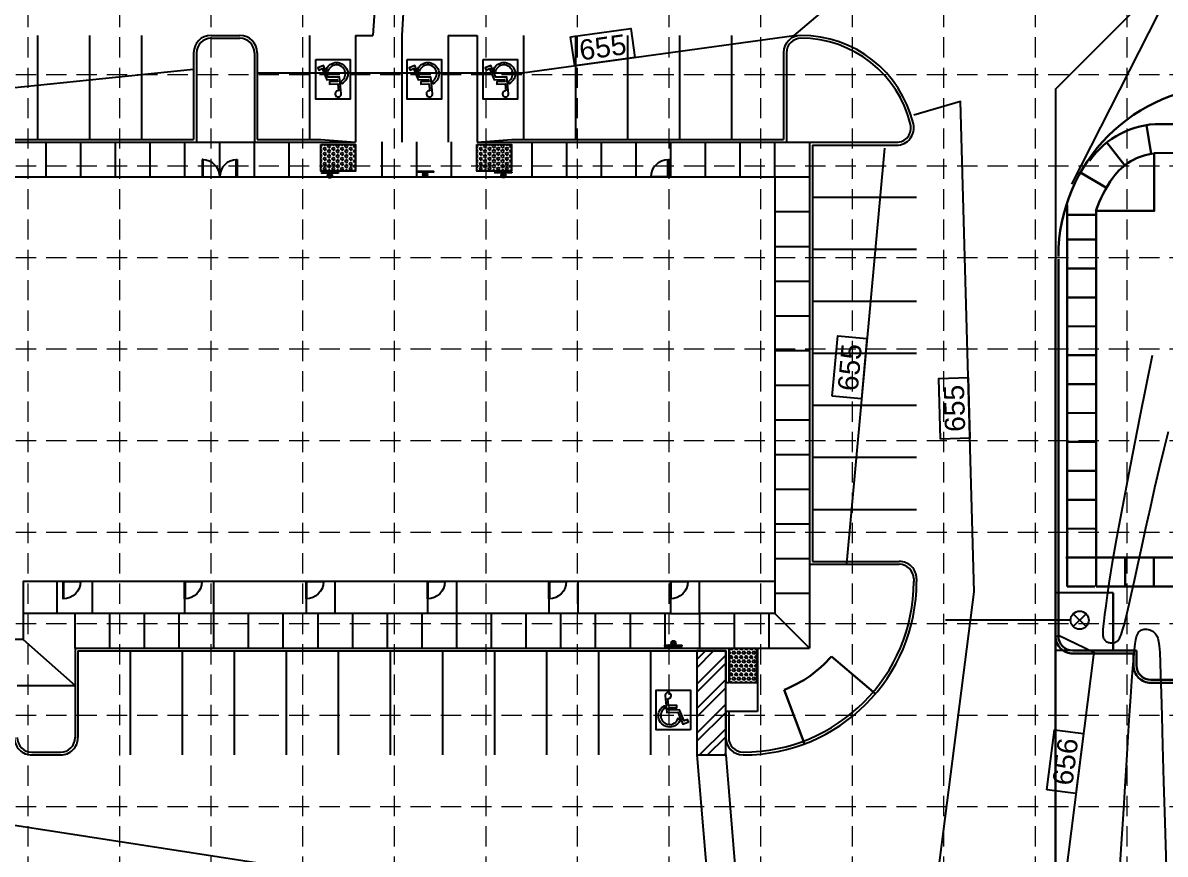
# Model space of a CAD drawing. Header units: feet. Extents: x -1048 to -33, y 2514 to 3149.
# Drawn here: x -636.3 to -438.8, y 2775.5 to 2919.4 of the extents above; entities that cross this region are included whole.
import ezdxf
from ezdxf.enums import TextEntityAlignment as Align

# ---------------------------------------------------------------- set-up
doc = ezdxf.new("R2010")
doc.units = ezdxf.units.FT
doc.header["$LTSCALE"] = 20
doc.header["$MEASUREMENT"] = 0
for name, pattern in [('HIDDEN', [0.375, 0.25, -0.125]), ('HIDDEN2', [0.1875, 0.125, -0.0625]), ('PHANTOM2', [1.25, 0.625, -0.125, 0.125, -0.125, 0.125, -0.125])]:
    doc.linetypes.add(name, pattern=pattern)
for name, color, linetype in [('1 PROPOSED CONTOURS', 36, 'Continuous'), ('EX_ESMT_WATER', 3, 'HIDDEN2'), ('FUT_BLDG', 2, 'HIDDEN2'), ('FUT_CURB', 8, 'HIDDEN'), ('FUT_WALK', 8, 'HIDDEN'), ('GRID', 254, 'HIDDEN'), ('HCSYM', 7, 'Continuous'), ('P_BLDG', 1, 'Continuous'), ('P_BLDG_DOOR', 3, 'Continuous'), ('P_CONTOUR', 1, 'Continuous'), ('P_CONTOUR_FOOT', 1, 'Continuous'), ('P_CURB', 2, 'Continuous'), ('P_ESMT_WATER', 3, 'HIDDEN2'), ('P_GUT', 7, 'Continuous'), ('P_HC_SIGN', 2, 'Continuous'), ('P_HC_SYM', 7, 'Continuous'), ('P_LOT_LINE', 5, 'PHANTOM2'), ('P_STRIPE', 7, 'HIDDEN'), ('P_WALK', 2, 'Continuous'), ('P_WALK_JNT', 7, 'Continuous'), ('P_WATER_SERVICE', 3, 'Continuous')]:
    doc.layers.add(name, color=color, linetype=linetype)
doc.styles.get("Standard").update_dxf_attribs({"font": 'ARIAL.TTF'})

# ---------------------------------------------------------------- blocks, each defined once
blk = doc.blocks.new('130')
at = {"layer": 'HCSYM', "color": 7}
blk.add_lwpolyline([(0.7535095103085041, -3.289832548471168, 2.822951937120606), (1.216750966850668, -3.769401591271162), (0.9655901566147804, -0.8960660301381722), (-0.9509907122701406, -0.8960660301381722), (-1.767229264136404, 1.158083042129874), (-2.742565988563001, 0.7705223502125591), (-2.587470303289592, 0.380207953392528), (-2.002447975799441, 0.6126729599200189), (-1.236042488832027, -1.316066030063666), (0.5807461361400783, -1.316066030063666), (0.6120298849418759, -1.67348030465655), (-0.7644824986346066, -1.67348030465655), (-0.7644824986346066, -2.09348030469846), (0.6487916358746588, -2.09348030469846), (0.7535058278590441, -3.28983139549382)], format="xyb", dxfattribs=at)
blk.add_lwpolyline([(-1.009152384009212, 0.01038735453039408), (-1.239350554067641, 0.5897049526683986, -1.375473922730279), (1.344646246638149, -2.072002358152531), (1.304573350120336, -1.613559502759017, 1.496783151958176)], format="xyb", close=True, dxfattribs=at)

msp = doc.modelspace()

# ---------------------------------------------------------------- hatches: boundary and pattern name
at = {"layer": 'P_GUT', "linetype": 'Continuous'}
h = msp.add_hatch(dxfattribs=at)
h.set_pattern_fill('ANSI32', scale=8, style=0)
h.set_pattern_definition([(45, (-1.70530256582424e-13, 6.999999999999545), (-2.121320343559642, 2.121320343559643), []), (45, (1.41421355999983, 6.999999999999545), (-2.121320343559642, 2.121320343559643), [])])
h.paths.add_polyline_path([(-519.785293433305, 2792.682611489693), (-514.7852934333052, 2792.682611489693), (-514.7852934333052, 2810.682611489693), (-519.785293433305, 2810.682611489693)])
at = {"layer": 'P_HC_SIGN', "linetype": 'Continuous'}
for points in [[(-581.7539329618987, 2893.475203568231), (-584.7021654375669, 2893.455606728442), (-584.701173809993, 2893.306421917978), (-581.7529413333934, 2893.326018757302)], [(-565.2846485597104, 2893.658550806318), (-568.2328810353786, 2893.638953966528), (-568.2318894078046, 2893.489769156065), (-565.2836569312051, 2893.509365995389)], [(-551.7513924542484, 2893.521041386108), (-554.6996249299166, 2893.501444546319), (-554.6986333023426, 2893.352259735856), (-551.7504008257431, 2893.371856575179)], [(-525.2938269200235, 2811.505788277307), (-522.3455944443554, 2811.525385117096), (-522.3465860719293, 2811.674569927559), (-525.2948185485288, 2811.654973088236)]]:
    msp.add_hatch(color=7, dxfattribs=at).paths.add_polyline_path(points)
at = {"layer": 'P_STRIPE', "linetype": 'Continuous'}
h = msp.add_hatch(dxfattribs=at)
h.set_pattern_fill('HEX', scale=2, style=0)
h.set_pattern_definition([(0, (-1.70530256582424e-13, 6.999999999999545), (0, 0.433012702), [0.25, -0.5]), (120, (-1.70530256582424e-13, 6.999999999999545), (-0.3750000000933408, -0.2165063509999999), [0.25, -0.4999999999999999]), (59.99999999999999, (0.2499999999998295, 6.999999999999545), (-0.3750000000933408, 0.2165063510000001), [0.25, -0.5])])
h.paths.add_polyline_path([(-584.7989468955777, 2898.313701593163), (-578.8027185422895, 2898.313701593163), (-578.8027185422895, 2893.684182823117), (-584.7989468955777, 2893.684182823117)])
h = msp.add_hatch(dxfattribs=at)
h.set_pattern_fill('HEX', scale=2, style=0)
h.set_pattern_definition([(0, (26.99796565417483, 6.999999999999545), (0, 0.433012702), [0.25, -0.5]), (120, (26.99796565417483, 6.999999999999545), (-0.3750000000933408, -0.2165063509999999), [0.2499999999999999, -0.4999999999999999]), (59.99999999999999, (27.24796565417483, 6.999999999999545), (-0.3750000000933408, 0.2165063510000001), [0.25, -0.5])])
h.paths.add_polyline_path([(-557.8009812414027, 2898.313701593163), (-551.8047528881145, 2898.313701593163), (-551.8047528881145, 2893.684182823117), (-557.8009812414027, 2893.684182823117)])
h = msp.add_hatch(dxfattribs=at)
h.set_pattern_fill('HEX', scale=2, angle=90, style=0)
h.set_pattern_definition([(90, (2377.192200523674, 3389.976479718739), (-0.433012702, 2.651350530774978e-17), [0.25, -0.5]), (210, (2377.192200523674, 3389.976479718739), (0.2165063509999999, -0.3750000000933408), [0.2499999999999998, -0.4999999999999997]), (150, (2377.192200523674, 3390.226479718739), (-0.2165063510000001, -0.3750000000933408), [0.25, -0.5])])
h.paths.add_polyline_path([(-514.1215010694898, 2805.177532823161), (-514.1215010694898, 2811.173761176449), (-509.4919822994436, 2811.173761176449), (-509.4919822994436, 2805.177532823161)])

# ---------------------------------------------------------------- linework, layer by layer
at = {"layer": 'EX_ESMT_WATER', "color": 7, "linetype": 'Continuous', "lineweight": 30}
for p, q in [((-496.5315610997406, 2809.747247177234), (-488.9046949329595, 2803.279565021006)), ((-504.7005839613448, 2803.979486304366), (-501.1582292253647, 2794.627923711704))]:
    msp.add_line(p, q, dxfattribs=at)
msp.add_arc((-511.7852934333051, 2822.682611489691), 20, 290.7465956048704, 319.7016199767345, dxfattribs=at)
at = {"layer": 'FUT_BLDG', "color": 253, "linetype": 'Continuous', "lineweight": 30}
msp.add_lwpolyline([(-450.747816681851, 2826.837261822496), (-450.7486046709739, 2886.839841630074), (-440.7168696743711, 2886.805161184061), (-440.7166070226236, 2896.805161180613), (-290.2818934970011, 2896.842548279377), (-290.2797922830199, 2816.842548306972), (-425.2797922364544, 2816.839002508378), (-425.280054888202, 2826.839002504929)], close=True, dxfattribs=at)
at = {"layer": 'FUT_CURB', "color": 253, "linetype": 'Continuous', "lineweight": 30}
for p, q in [((-443.7831886469274, 2810.753173096609), (-454.7852479136055, 2810.752972772435)), ((-443.7831886469274, 2810.753173096609), (-443.7831417355201, 2808.176738746856)), ((-444.2831795429045, 2810.253163992752), (-454.7852388096655, 2810.252972772518)), ((-444.2831795429045, 2810.253163992752), (-444.2831417354372, 2808.176729642916)), ((-441.2830962162349, 2805.676784266971), (-417.7653462181325, 2805.677212475339)), ((-441.2830871122948, 2805.176784267053), (-418.2653371141097, 2805.177203371482))]:
    msp.add_line(p, q, dxfattribs=at)
for centre, radius, start, end in [((-454.7852934333053, 2813.25297277202), 3, 179.9999999999998, 270.0010432346742), ((-454.7852934333052, 2813.252972772021), 2.5, 179.9999999999999, 270.0010432346725), ((-441.2831417359347, 2808.176784266556), 3, 180.0010432346739, 270.0010432346754), ((-441.2831417359347, 2808.176784266556), 2.5, 180.0010432346739, 270.0010432346754)]:
    msp.add_arc(centre, radius, start, end, dxfattribs=at)
at = {"layer": 'FUT_WALK', "color": 253, "linetype": 'Continuous', "lineweight": 30}
for p, q in [((-441.2151292776928, 2896.683607630361), (-442.0156566114612, 2901.656032168256)), ((-362.2594187608806, 2901.846724638596), (-439.6314564327905, 2901.846724638597)), ((-445.8032061174491, 2894.696259922361), (-448.9027337738006, 2898.638391885686)), ((-448.9561392359159, 2890.81566554128), (-453.276720011959, 2893.332127692334)), ((-455.7486183568508, 2887.881939822892), (-455.7477512243686, 2821.852873606973)), ((-450.7485955853052, 2886.148000146724), (-455.7485955848742, 2886.147934483787)), ((-450.7486046709739, 2870.929512422098), (-450.7486046709739, 2886.805212373219)), ((-450.7967324354949, 2881.83733858726), (-455.7966885717757, 2881.853337352984)), ((-450.8127312596706, 2876.837364183563), (-455.8126873959514, 2876.853362949287)), ((-450.8287300838462, 2871.837389779866), (-455.8286862201271, 2871.85338854559)), ((-450.8447289080219, 2866.83741537617), (-455.8446850443027, 2866.853414141894)), ((-450.8607277321975, 2861.837440972473), (-455.8606838684784, 2861.853439738197)), ((-450.8767265563732, 2856.837466568776), (-455.876682692654, 2856.8534653345)), ((-450.8927253805488, 2851.837492165079), (-455.8926815168297, 2851.853490930803)), ((-450.9087242047245, 2846.837517761383), (-455.9086803410053, 2846.853516527106)), ((-450.9567206772514, 2831.837594550292), (-455.9566768135323, 2831.853593316016)), ((-450.9727195014271, 2826.837620146595), (-455.9726756377079, 2826.853618912319)), ((-450.7478166818511, 2826.837261822496), (-450.7477256741456, 2821.839002504928)), ((-445.74781668268, 2826.837352861895), (-445.7477256733168, 2821.839002504928)), ((-440.7478166835088, 2826.837443901295), (-440.7477256741457, 2821.839093544328)), ((-450.9887183256027, 2821.837645742899), (-455.7477512243686, 2821.852873606973)), ((-450.7477256741456, 2821.839002504929), (-425.2799235623282, 2821.839002504929))]:
    msp.add_line(p, q, dxfattribs=at)
at = {"layer": 'FUT_WALK', "color": 7, "linetype": 'Continuous', "lineweight": 30}
for p, q in [((-450.9247230289001, 2841.837543357686), (-455.924679165181, 2841.85354212341)), ((-450.9407218530758, 2836.837568953989), (-455.9406779893566, 2836.853567719713))]:
    msp.add_line(p, q, dxfattribs=at)
at = {"layer": 'FUT_WALK', "color": 253, "linetype": 'Continuous', "lineweight": 30}
for centre, radius, start, end in [((-439.6314564327908, 2886.846724638597), 15, 89.99999999999892, 144.783290827089), ((-439.6606854094679, 2886.805161180612), 10, 96.06129303004566, 144.9840709437352), ((-427.785293433305, 2878.485001001116), 24.5, 144.9840709437348, 160.0670830005346)]:
    msp.add_arc(centre, radius, start, end, dxfattribs=at)
at = {"layer": 'GRID', "color": 252, "linetype": 'HIDDEN', "lineweight": 0, "ltscale": 0.7}
for p, q in [((-635.4570355725302, 3132.093081766517), (-635.4570355725302, 2577.856484918518)), ((-619.623702239179, 3132.093081766517), (-619.6237022391791, 2577.856484918518)), ((-603.790368905828, 3132.093081766517), (-603.790368905828, 2577.856484918518)), ((-587.9570355724769, 3132.093081766517), (-587.9570355724769, 2577.856484918518)), ((-572.1237022391258, 3132.093081766517), (-572.1237022391258, 2577.856484918518)), ((-556.2903689057748, 3132.093081766517), (-556.2903689057748, 2577.856484918518)), ((-540.4570355724236, 3132.093081766517), (-540.4570355724236, 2577.856484918518)), ((-524.6237022390726, 3132.093081766517), (-524.6237022390726, 2577.856484918518)), ((-508.7903689057215, 3132.093081766517), (-508.7903689057215, 2577.856484918518)), ((-492.9570355723704, 3132.093081766517), (-492.9570355723704, 2577.856484918518)), ((-477.1237022390193, 3132.093081766517), (-477.1237022390193, 2577.856484918518)), ((-461.2903689056682, 3132.093081766517), (-461.2903689056683, 2577.856484918518)), ((-445.4570355723172, 3132.093081766517), (-445.4570355723172, 2577.856484918518)), ((-1031.290368906307, 2910.426415099602), (-49.62370223853998, 2910.426415099602)), ((-1031.290368906307, 2894.593081766251), (-49.62370223853998, 2894.593081766251)), ((-1031.290368906307, 2878.7597484329), (-49.62370223853998, 2878.7597484329)), ((-1031.290368906307, 2862.926415099549), (-49.62370223853998, 2862.926415099549)), ((-1031.290368906307, 2847.093081766197), (-49.62370223853998, 2847.093081766197)), ((-1031.290368906307, 2831.259748432846), (-49.62370223853998, 2831.259748432846)), ((-1031.290368906307, 2815.426415099495), (-49.62370223853998, 2815.426415099495)), ((-1031.290368906307, 2799.593081766144), (-49.62370223853998, 2799.593081766144)), ((-1031.290368906307, 2783.759748432793), (-49.62370223853998, 2783.759748432793))]:
    msp.add_line(p, q, dxfattribs=at)
at = {"layer": 'P_BLDG', "color": 7, "linetype": 'Continuous'}
for p, q in [((-605.2969719423932, 2892.682611489693), (-605.1511386090599, 2892.682611489693)), ((-599.2736149242178, 2892.682611489693), (-599.419448257551, 2892.682611489693))]:
    msp.add_line(p, q, dxfattribs=at)
msp.add_lwpolyline([(-506.2852934333052, 2892.682611489693), (-506.2852934333052, 2822.682611489693), (-636.2852934333052, 2822.682611489693), (-636.285293433305, 2812.682611489693), (-686.285293433305, 2812.682611489693), (-686.2852934333052, 2892.682611489693)], close=True, dxfattribs=at)
at = {"layer": 'P_BLDG_DOOR', "color": 7, "linetype": 'Continuous'}
for p, q in [((-605.1511386090599, 2895.682611489693), (-605.2969719423932, 2895.682611489693)), ((-605.2969719423932, 2895.682611489693), (-605.2969719423932, 2892.682611489693)), ((-605.1511386090599, 2892.682611489693), (-605.1511386090599, 2895.682611489693)), ((-599.419448257551, 2892.682611489693), (-599.419448257551, 2895.682611489693)), ((-599.419448257551, 2895.682611489693), (-599.2736149242178, 2895.682611489693)), ((-599.2736149242178, 2895.682611489693), (-599.2736149242178, 2892.682611489693))]:
    msp.add_line(p, q, dxfattribs=at)
for points in [[(-524.8582100998119, 2895.679064832885), (-524.858210099972, 2892.68261148954), (-527.7123767666385, 2892.682611489845, -0.4142135623574671), (-524.7123767664784, 2895.682611489525), (-524.7123767666385, 2892.682611489525), (-524.858210099972, 2892.68261148954)], [(-629.2123767667981, 2819.6861581465), (-629.2123767666383, 2822.682611489845), (-626.3582100999718, 2822.68261148954, -0.4142135623574671), (-629.3582101001318, 2819.68261148986), (-629.3582100999718, 2822.68261148986), (-629.2123767666383, 2822.682611489845)], [(-608.2123767667981, 2819.6861581465), (-608.2123767666383, 2822.682611489845), (-605.3582100999718, 2822.68261148954, -0.4142135623574671), (-608.3582101001318, 2819.68261148986), (-608.3582100999718, 2822.68261148986), (-608.2123767666383, 2822.682611489845)], [(-587.2123767667981, 2819.6861581465), (-587.2123767666383, 2822.682611489845), (-584.3582100999718, 2822.68261148954, -0.4142135623574671), (-587.3582101001318, 2819.68261148986), (-587.3582100999718, 2822.68261148986), (-587.2123767666383, 2822.682611489845)], [(-566.2123767667981, 2819.6861581465), (-566.2123767666383, 2822.682611489845), (-563.3582100999718, 2822.682611489541, -0.4142135623574671), (-566.3582101001318, 2819.682611489861), (-566.3582100999718, 2822.682611489861), (-566.2123767666383, 2822.682611489845)], [(-545.2123767667981, 2819.6861581465), (-545.2123767666383, 2822.682611489845), (-542.3582100999718, 2822.682611489541, -0.4142135623574671), (-545.3582101001318, 2819.682611489861), (-545.3582100999718, 2822.682611489861), (-545.2123767666383, 2822.682611489845)], [(-524.2123767667981, 2819.6861581465), (-524.2123767666383, 2822.682611489845), (-521.3582100999718, 2822.682611489541, -0.4142135623574671), (-524.3582101001318, 2819.682611489861), (-524.3582100999718, 2822.682611489861), (-524.2123767666383, 2822.682611489845)]]:
    msp.add_lwpolyline(points, format="xyb", dxfattribs=at)
for centre, start, end in [((-605.2751727248781, 2892.682611489693), 0, 90), ((-599.2954141417329, 2892.682611489693), 90, 180)]:
    msp.add_arc(centre, 2.989879291572227, start, end, dxfattribs=at)
at = {"layer": 'P_CONTOUR', "color": 36, "linetype": 'Continuous'}
for p, q in [((-457.2350901664319, 2813.418361989847), (-451.1776668812378, 2810.462628949958)), ((-451.1776668812378, 2810.462628949958), (-456.394365627246, 2768.995672900318))]:
    msp.add_line(p, q, dxfattribs=at)
at = {"layer": 'P_CONTOUR', "color": 35}
for p, q in [((-457.2350901664322, 2813.418361989846), (-451.1776668812381, 2810.462628949957)), ((-451.1776668812381, 2810.462628949957), (-456.3943656272468, 2768.995672900317))]:
    msp.add_line(p, q, dxfattribs=at)
at = {"layer": 'P_CONTOUR', "color": 36, "linetype": 'Continuous'}
for points in [[(-458.3623576079118, 2941.72968836446), (-440.0494134953766, 2920.898787455932), (-454.9870269805252, 2891.43902299933)], [(-595.7852934333033, 2910.671721290492), (-549.9366154082965, 2910.671721290492), (-502.9831759995574, 2917.181267550099), (-489.1409487401344, 2928.948066289234)], [(-687.7852934333033, 2903.03983289149), (-606.7852934333031, 2911.345097962425)], [(-478.7012835128263, 2767.2594187664), (-471.8378784831294, 2820.927935314598), (-474.2306181596797, 2905.744212030252), (-482.2877958334285, 2903.35894886688)], [(-487.3607547817952, 2897.693925010783), (-493.9257805158996, 2825.837752998799)], [(-441.0435853777891, 2861.814836563776), (-443.1771929374069, 2851.272198483157), (-444.8817557719277, 2842.638102547834), (-446.2107604317417, 2835.690419086015), (-447.2176934672372, 2830.207018425909), (-447.9560414288036, 2825.965770895727), (-448.4792908668297, 2822.744546823675), (-448.8409283317052, 2820.321216537964), (-449.0944403738187, 2818.473650366804), (-449.2853258186561, 2817.009693118017), (-449.4271325920855, 2815.857087517897), (-449.5254208950711, 2814.973550772349), (-449.5857509285794, 2814.316800087282), (-449.6136828935729, 2813.8445526686), (-449.6147769910173, 2813.514525722214), (-449.5945934218777, 2813.284436454028), (-449.5586923871184, 2813.11200206995), (-449.5116682477907, 2812.961845619274), (-449.4542520052943, 2812.826213524844), (-449.3862088211155, 2812.704258052887), (-449.3073038567419, 2812.595131469636), (-449.2173022736589, 2812.497986041318), (-449.1159692333528, 2812.411974034163), (-449.003069897312, 2812.336247714402), (-448.8783694270215, 2812.269959348265), (-448.742030313436, 2812.21254567369), (-448.5958043653815, 2812.164581315464), (-448.4418407211516, 2812.12692537008), (-448.2822885190404, 2812.100436934033), (-448.1192968973411, 2812.08597510382), (-447.9550149943476, 2812.084398975934), (-447.7915919483545, 2812.09656764687), (-447.6311768976544, 2812.123340213124), (-447.4753817236871, 2812.166577941774), (-447.3236692804763, 2812.232150782238), (-447.1749651651913, 2812.326930854513), (-447.0281949750016, 2812.457790278601), (-446.8822843070762, 2812.631601174502), (-446.7361587585852, 2812.855235662215), (-446.5887439266977, 2813.135565861741), (-446.4389654085827, 2813.479463893079), (-446.2840112957794, 2813.900745665219), (-446.1141196573059, 2814.441002243105), (-445.9177910565501, 2815.148768480669), (-445.6835260568997, 2816.072579231845), (-445.3998252217426, 2817.260969350566), (-445.055189114467, 2818.762473690765), (-444.6381182984597, 2820.625627106375), (-444.1371133371091, 2822.898964451329), (-443.5455647403702, 2825.605536207884), (-442.8764228044666, 2828.666455371604), (-442.1475277721912, 2831.977350566372), (-441.3767198863335, 2835.433850416078), (-440.5818393896858, 2838.931583544606), (-439.7807265250395, 2842.366178575843), (-438.9912215351861, 2845.633264133676), (-438.231164662917, 2848.628468841991)], [(-446.7131751864582, 2771.854149958161), (-446.3667936458111, 2777.302361711339), (-446.0427606819386, 2782.46100420562), (-445.7410759622081, 2787.297282661716), (-445.4617391539865, 2791.778402300342), (-445.204749924642, 2795.871568342214), (-444.9701079415423, 2799.543986008046), (-444.7578128720548, 2802.762860518553), (-444.5678643835464, 2805.495397094449), (-444.399563864704, 2807.724151687025), (-444.2494195894857, 2809.493083169878), (-444.113241553168, 2810.861501147181), (-443.9868397510273, 2811.888715223106), (-443.8660241783415, 2812.634035001826), (-443.7466048303864, 2813.156770087515), (-443.6243917024395, 2813.516230084345), (-443.4951947897763, 2813.771724596488), (-443.3554060558751, 2813.973259748926), (-443.2037453370114, 2814.133627749874), (-443.0395144376613, 2814.256317328354), (-442.8620151623019, 2814.34481721339), (-442.6705493154087, 2814.402616134004), (-442.4644187014597, 2814.433202819219), (-442.2429251249297, 2814.440065998059), (-442.0053703902964, 2814.426694399547), (-441.7523365489161, 2814.394367183964), (-441.4895266396758, 2814.33552523663), (-441.2239239483407, 2814.240399874126), (-440.9625117606776, 2814.09922241303), (-440.7122733624529, 2813.90222416992), (-440.4801920394335, 2813.639636461377), (-440.2732510773855, 2813.301690603979), (-440.0984337620758, 2812.878617914307), (-439.9599300150691, 2812.339251804592), (-439.850756301125, 2811.566834069679), (-439.7611357207999, 2810.423208600066), (-439.6812913746527, 2808.770219286253), (-439.6014463632406, 2806.469710018737), (-439.5118237871212, 2803.383524688016), (-439.4026467468517, 2799.373507184589), (-439.2641383429897, 2794.301501398954), (-439.0895650413041, 2788.101877335522), (-438.8843667684079, 2780.999109454352), (-438.6570268161246, 2773.290198329417)], [(-579.7852934333038, 2759.528438467089), (-561.8038344126104, 2768.731586786788), (-707.0579240125661, 2791.210760810901)]]:
    msp.add_lwpolyline(points, dxfattribs=at)
at = {"layer": 'P_CONTOUR', "color": 35}
for points in [[(-458.3623576079117, 2941.729688364459), (-440.0494134953769, 2920.898787455931), (-454.9870269805256, 2891.43902299933)], [(-595.7852934333041, 2910.671721290492), (-549.9366154082973, 2910.671721290491), (-502.9831759995577, 2917.181267550099), (-489.1409487401352, 2928.948066289233)], [(-687.7852934333037, 2903.03983289149), (-606.7852934333037, 2911.345097962424)], [(-478.7012835128266, 2767.2594187664), (-471.8378784831298, 2820.927935314598), (-474.2306181596805, 2905.744212030251), (-482.2877958334288, 2903.358948866879)], [(-487.3607547817955, 2897.693925010783), (-493.9257805159, 2825.837752998799)], [(-441.0435853777894, 2861.814836563775), (-443.1771929374072, 2851.272198483157), (-444.8817557719285, 2842.638102547833), (-446.2107604317421, 2835.690419086014), (-447.2176934672375, 2830.207018425908), (-447.9560414288039, 2825.965770895726), (-448.4792908668305, 2822.744546823675), (-448.8409283317055, 2820.321216537964), (-449.094440373819, 2818.473650366803), (-449.2853258186565, 2817.009693118016), (-449.4271325920859, 2815.857087517897), (-449.5254208950719, 2814.973550772348), (-449.5857509285797, 2814.316800087281), (-449.6136828935732, 2813.8445526686), (-449.6147769910181, 2813.514525722213), (-449.5945934218785, 2813.284436454027), (-449.5586923871188, 2813.112002069949), (-449.511668247791, 2812.961845619274), (-449.4542520052946, 2812.826213524843), (-449.3862088211158, 2812.704258052887), (-449.3073038567422, 2812.595131469635), (-449.2173022736592, 2812.497986041317), (-449.1159692333536, 2812.411974034163), (-449.0030698973123, 2812.336247714402), (-448.8783694270219, 2812.269959348264), (-448.7420303134363, 2812.212545673689), (-448.5958043653818, 2812.164581315463), (-448.4418407211524, 2812.126925370079), (-448.2822885190408, 2812.100436934033), (-448.1192968973419, 2812.085975103818), (-447.9550149943484, 2812.084398975933), (-447.7915919483548, 2812.09656764687), (-447.6311768976548, 2812.123340213123), (-447.4753817236874, 2812.166577941774), (-447.3236692804767, 2812.232150782236), (-447.1749651651921, 2812.326930854513), (-447.028194975002, 2812.4577902786), (-446.882284307077, 2812.631601174501), (-446.736158758586, 2812.855235662215), (-446.588743926698, 2813.135565861739), (-446.438965408583, 2813.479463893079), (-446.2840112957797, 2813.900745665219), (-446.1141196573062, 2814.441002243104), (-445.9177910565504, 2815.148768480669), (-445.6835260569001, 2816.072579231844), (-445.3998252217434, 2817.260969350566), (-445.0551891144673, 2818.762473690765), (-444.6381182984601, 2820.625627106374), (-444.1371133371094, 2822.898964451328), (-443.5455647403705, 2825.605536207884), (-442.8764228044674, 2828.666455371604), (-442.1475277721916, 2831.977350566372), (-441.3767198863338, 2835.433850416078), (-440.5818393896866, 2838.931583544606), (-439.7807265250399, 2842.366178575843), (-438.9912215351865, 2845.633264133675), (-438.2311646629173, 2848.62846884199)], [(-446.7131751864586, 2771.85414995816), (-446.3667936458119, 2777.302361711339), (-446.0427606819389, 2782.461004205619), (-445.7410759622085, 2787.297282661715), (-445.4617391539869, 2791.778402300341), (-445.2047499246428, 2795.871568342213), (-444.9701079415427, 2799.543986008045), (-444.7578128720552, 2802.762860518552), (-444.5678643835472, 2805.495397094448), (-444.3995638647048, 2807.724151687024), (-444.249419589486, 2809.493083169878), (-444.1132415531683, 2810.861501147179), (-443.9868397510277, 2811.888715223105), (-443.8660241783423, 2812.634035001825), (-443.7466048303872, 2813.156770087515), (-443.6243917024399, 2813.516230084344), (-443.4951947897771, 2813.771724596487), (-443.3554060558754, 2813.973259748926), (-443.2037453370117, 2814.133627749873), (-443.0395144376616, 2814.256317328354), (-442.8620151623022, 2814.344817213389), (-442.6705493154095, 2814.402616134003), (-442.4644187014601, 2814.433202819218), (-442.2429251249305, 2814.440065998059), (-442.0053703902968, 2814.426694399546), (-441.7523365489169, 2814.394367183963), (-441.4895266396761, 2814.33552523663), (-441.2239239483411, 2814.240399874126), (-440.9625117606779, 2814.099222413029), (-440.7122733624533, 2813.902224169919), (-440.4801920394339, 2813.639636461377), (-440.2732510773858, 2813.301690603979), (-440.0984337620762, 2812.878617914306), (-439.9599300150694, 2812.339251804591), (-439.8507563011253, 2811.566834069678), (-439.7611357208007, 2810.423208600066), (-439.6812913746535, 2808.770219286253), (-439.6014463632409, 2806.469710018736), (-439.5118237871216, 2803.383524688015), (-439.402646746852, 2799.373507184589), (-439.26413834299, 2794.301501398953), (-439.0895650413045, 2788.101877335522), (-438.8843667684087, 2780.999109454352), (-438.6570268161254, 2773.290198329417)], [(-579.7852934333046, 2759.528438467089), (-561.8038344126107, 2768.731586786787), (-707.0579240125667, 2791.210760810901)]]:
    msp.add_lwpolyline(points, dxfattribs=at)
at = {"layer": 'P_CONTOUR_FOOT', "color": 36, "linetype": 'Continuous'}
for points in [[(-541.6045044816676, 2916.935654015369), (-531.2070348768452, 2918.377141801342), (-530.5121184790032, 2913.36470103645), (-540.9095880836476, 2911.923213251391)], [(-496.3653304083193, 2854.754237189461), (-495.4102739550915, 2865.207615992101), (-490.3708803305835, 2864.747199746947), (-491.3259367846604, 2854.293820944688)], [(-477.6451197536389, 2847.330733041903), (-477.941128983528, 2857.823475283859), (-472.8827589236694, 2857.966176226601), (-472.5867496946685, 2847.473433984921)], [(-459.2749082813273, 2786.640034652214), (-457.9646842318912, 2797.054859382404), (-452.9438768607954, 2796.423222964926), (-454.2541009110678, 2786.008398235144)]]:
    msp.add_lwpolyline(points, close=True, dxfattribs=at)
at = {"layer": 'P_CURB', "color": 7, "linetype": 'Continuous'}
for p, q in [((-603.7852934333052, 2916.682611489693), (-598.785293433305, 2916.682611489693)), ((-606.285293433305, 2914.182611489693), (-606.285293433305, 2898.682611489693)), ((-596.285293433305, 2914.182611489693), (-596.285293433305, 2898.682611489693)), ((-504.2852934333051, 2914.182611489693), (-504.2852934333051, 2898.682611489693)), ((-688.2852934333052, 2898.682611489695), (-578.7852934333107, 2898.682611489693)), ((-557.785293433295, 2898.682611489693), (-485.2625817914468, 2898.682611489693)), ((-500.285293433305, 2898.682611489692), (-500.2852934333052, 2825.682611489693)), ((-500.2852934333052, 2825.682611489693), (-484.7852934333052, 2825.682611489693)), ((-457.7852934333053, 2813.25297277202), (-457.2852934333052, 2813.252972772021)), ((-627.2852934333052, 2811.182611489693), (-627.2852934333052, 2795.682611489693)), ((-627.2852934333052, 2811.182611489692), (-514.2852934333052, 2811.182611489693)), ((-514.2852934333052, 2811.182611489693), (-514.2852934333052, 2805.165058314973)), ((-514.2852934333052, 2800.181806678484), (-514.2852934333052, 2795.682611489693)), ((-634.7852934333052, 2793.182611489693), (-629.7852934333052, 2793.182611489693))]:
    msp.add_line(p, q, dxfattribs=at)
at = {"layer": 'P_CURB', "color": 7, "linetype": 'Continuous', "lineweight": 30}
msp.add_line((-457.2852934333052, 2813.252972772021), (-457.2852934333051, 2878.485001001116), dxfattribs=at)
at = {"layer": 'P_CURB', "color": 7, "linetype": 'Continuous'}
for centre, radius, start, end in [((-603.785293433305, 2914.182611489693), 2.5, 90.00000000000325, 180), ((-598.785293433305, 2914.182611489693), 2.5, 0, 90), ((-501.7852934333051, 2914.182611489693), 2.5, 90, 180), ((-501.7852934333052, 2897.182611489693), 19.5, 13.60896063078266, 90), ((-485.2625817914468, 2901.182611489693), 2.5, 270.0000000000011, 13.60896063077957), ((-484.7852934333052, 2823.182611489693), 2.5, 359.9999999999999, 90.00000000000144), ((-511.7852934333052, 2822.682611489693), 29.5, 270, 0), ((-634.7852934333052, 2795.682611489693), 2.5, 179.9999999999995, 269.9999999999999), ((-629.7852934333052, 2795.682611489693), 2.5, 269.9999999999998, 0), ((-511.7852934333052, 2795.682611489693), 2.5, 180, 270)]:
    msp.add_arc(centre, radius, start, end, dxfattribs=at)
at = {"layer": 'P_CURB', "color": 253, "linetype": 'Continuous', "lineweight": 30}
msp.add_arc((-427.7852934333047, 2878.947181784037), 29.5, 90.01423955198389, 179.9999999999997, dxfattribs=at)
at = {"layer": 'P_ESMT_WATER', "color": 253, "linetype": 'Continuous'}
for p, q in [((-447.7852934333051, 2820.753100228423), (-457.7852934333052, 2820.753100228423)), ((-447.7852934333052, 2810.753100226766), (-457.7852934333052, 2810.753100226766))]:
    msp.add_line(p, q, dxfattribs=at)
at = {"layer": 'P_ESMT_WATER', "color": 253, "linetype": 'Continuous', "lineweight": 30}
msp.add_line((-447.7852934333051, 2810.753100226766), (-447.7852934333051, 2820.753100228424), dxfattribs=at)
at = {"layer": 'P_GUT', "color": 7, "linetype": 'Continuous'}
for p, q in [((-603.7852934333052, 2917.182611489693), (-598.785293433305, 2917.182611489693)), ((-606.785293433305, 2914.182611489693), (-606.785293433305, 2899.182611489693)), ((-595.785293433305, 2914.182611489693), (-595.785293433305, 2899.182611489693)), ((-504.7852934333051, 2914.182611489693), (-504.7852934333051, 2899.182611489693)), ((-687.785293433305, 2899.182611489693), (-606.785293433305, 2899.182611489693)), ((-595.785293433305, 2899.182611489693), (-584.7852934333043, 2899.182611489693)), ((-551.7852934333084, 2899.182611489693), (-504.7852934333051, 2899.182611489693)), ((-499.785293433305, 2898.182611489693), (-499.7852934333052, 2826.182611489692)), ((-499.785293433305, 2898.182611489693), (-485.2625817914468, 2898.182611489693)), ((-499.7852934333048, 2889.182611489693), (-481.7852934333051, 2889.182611489693)), ((-499.7852934333046, 2880.182611489693), (-481.7852934333049, 2880.182611489693)), ((-499.7852934333043, 2871.182611489693), (-481.7852934333047, 2871.182611489693)), ((-499.7852934333041, 2862.182611489693), (-481.7852934333044, 2862.182611489693)), ((-499.7852934333039, 2853.182611489693), (-481.7852934333042, 2853.182611489693)), ((-499.7852934333037, 2844.182611489693), (-481.785293433304, 2844.182611489693)), ((-499.7852934333034, 2835.182611489693), (-481.7852934333038, 2835.182611489693)), ((-499.7852934333032, 2826.182611489693), (-484.7852934333052, 2826.182611489693)), ((-482.2852934333052, 2823.182611489693), (-482.2852934333052, 2822.682611489693)), ((-481.7852934333052, 2823.182611489693), (-481.7852934333052, 2822.682611489693)), ((-626.7852934333052, 2810.682611489693), (-626.7852934333052, 2795.682611489693)), ((-626.785293433305, 2810.682611489693), (-514.7852934333052, 2810.682611489693)), ((-514.7852934333052, 2810.682611489693), (-514.7852934333052, 2805.165058314973)), ((-514.2852934333052, 2805.165058314973), (-514.7852934333052, 2805.165058314973)), ((-514.7852934333052, 2800.181806678484), (-514.7852934333052, 2795.682611489693)), ((-634.7852934333052, 2792.682611489693), (-629.7852934333052, 2792.682611489693))]:
    msp.add_line(p, q, dxfattribs=at)
at = {"layer": 'P_GUT', "color": 7, "linetype": 'Continuous', "lineweight": 30}
msp.add_line((-457.7852934333055, 2769.182611489693), (-457.785293433305, 2878.485001001115), dxfattribs=at)
at = {"layer": 'P_GUT', "color": 7, "linetype": 'Continuous'}
msp.add_lwpolyline([(-519.785293433305, 2792.682611489693), (-514.7852934333052, 2792.682611489693), (-514.7852934333052, 2810.682611489693), (-519.785293433305, 2810.682611489693)], close=True, dxfattribs=at)
for centre, radius, start, end in [((-603.785293433305, 2914.182611489693), 3, 90.00000000000325, 180), ((-598.785293433305, 2914.182611489693), 3, 0, 90), ((-501.7852934333051, 2914.182611489693), 3, 90, 180), ((-501.7852934333052, 2897.182611489693), 20, 13.60896063078239, 89.99999999999967), ((-485.2625817914468, 2901.182611489693), 3, 270.0000000000011, 13.60896063077957), ((-484.7852934333052, 2823.182611489693), 3, 359.9999999999999, 90.00000000000144), ((-511.7852934333052, 2822.682611489693), 30, 270, 0), ((-634.7852934333052, 2795.682611489693), 3, 179.9999999999995, 269.9999999999999), ((-629.7852934333052, 2795.682611489693), 3, 269.9999999999998, 0), ((-511.7852934333052, 2795.682611489693), 3, 180, 270)]:
    msp.add_arc(centre, radius, start, end, dxfattribs=at)
at = {"layer": 'P_HC_SIGN', "color": 7, "linetype": 'Continuous'}
for p, q in [((-581.7539329618987, 2893.475203568231), (-584.7021654375669, 2893.455606728442)), ((-584.7021654375669, 2893.455606728442), (-584.701173809993, 2893.306421917978)), ((-581.7539329618987, 2893.475203568231), (-581.7529413333934, 2893.326018757302)), ((-565.2846485597104, 2893.658550806318), (-568.2328810353786, 2893.638953966528)), ((-568.2328810353786, 2893.638953966528), (-568.2318894078046, 2893.489769156065)), ((-565.2836569312051, 2893.509365995389), (-568.2318894078046, 2893.489769156065)), ((-565.2846485597104, 2893.658550806318), (-565.2836569312051, 2893.509365995389)), ((-551.7513924542484, 2893.521041386108), (-554.6996249299166, 2893.501444546319)), ((-554.6996249299166, 2893.501444546319), (-554.6986333023426, 2893.352259735856)), ((-551.7513924542484, 2893.521041386108), (-551.7504008257431, 2893.371856575179)), ((-581.7529413333934, 2893.326018757302), (-584.701173809993, 2893.306421917978)), ((-551.7504008257431, 2893.371856575179), (-554.6986333023426, 2893.352259735856)), ((-525.2948185485288, 2811.654973088236), (-522.3465860719293, 2811.674569927559)), ((-525.2938269200235, 2811.505788277307), (-525.2948185485288, 2811.654973088236)), ((-525.2938269200235, 2811.505788277307), (-522.3455944443554, 2811.525385117096)), ((-522.3455944443554, 2811.525385117096), (-522.3465860719293, 2811.674569927559))]:
    msp.add_line(p, q, dxfattribs=at)
at = {"layer": 'P_HC_SIGN', "color": 7, "linetype": 'Continuous', "const_width": 0.3949497507866534, "flags": 128}
for points in [[(-566.5576774996728, 2893.105939129807, 1), (-566.9526185260177, 2893.103313965231, 1)], [(-583.0269619018611, 2892.92259189172, 1), (-583.421902928206, 2892.919966727145, 1)], [(-553.0244213942108, 2892.968429709598, 1), (-553.4193624205557, 2892.965804545022, 1)], [(-524.0207979800612, 2812.058399953817, 1), (-523.6258569537163, 2812.061025118393, 1)]]:
    msp.add_lwpolyline(points, format="xyb", close=True, dxfattribs=at)
at = {"layer": 'P_HC_SIGN', "color": 7, "linetype": 'Continuous'}
for centre in [(-566.7551480305401, 2893.104626547985), (-583.2244324327285, 2892.921279309898), (-553.2218919250781, 2892.967117127776), (-523.8233274491938, 2812.059712535639)]:
    msp.add_circle(centre, 0.3949497507866407, dxfattribs=at)
at = {"layer": 'P_HC_SYM', "color": 7, "linetype": 'Continuous'}
for points in [[(-585.6785072814073, 2912.988321322854), (-579.7403529942185, 2912.988321322854), (-579.7403529942185, 2906.142413274763), (-585.6785072814073, 2906.142413274763)], [(-569.8923284920231, 2912.988321322854), (-563.9541742048343, 2912.988321322854), (-563.9541742048343, 2906.142413274763), (-569.8923284920231, 2906.142413274763)], [(-556.7370291837317, 2912.988321322854), (-550.7988748965429, 2912.988321322854), (-550.7988748965429, 2906.142413274763), (-556.7370291837317, 2906.142413274763)], [(-520.8932521865263, 2797.025072489989), (-526.8314064737151, 2797.025072489989), (-526.8314064737151, 2803.870980538079), (-520.8932521865263, 2803.870980538079)]]:
    msp.add_lwpolyline(points, close=True, dxfattribs=at)
at = {"layer": 'P_LOT_LINE', "color": 7, "linetype": 'Continuous'}
for q in [(-440.3193073374637, 2925.344864010357), (-457.7852934333062, 2680.727351750653)]:
    msp.add_line((-457.7852934333045, 2907.878877914515), q, dxfattribs=at)
at = {"layer": 'P_STRIPE', "color": 7, "linetype": 'Continuous'}
for p, q in [((-574.3193073374637, 2941.182611489693), (-575.785293433305, 2917.182611489693)), ((-569.3193073374637, 2941.182611489693), (-570.785293433305, 2917.182611489693)), ((-633.785293433305, 2917.182611489693), (-633.785293433305, 2899.182611489693)), ((-624.785293433305, 2917.182611489693), (-624.785293433305, 2899.182611489693)), ((-615.785293433305, 2917.182611489693), (-615.785293433305, 2899.182611489693)), ((-586.785293433305, 2917.182611489693), (-586.785293433305, 2899.182611489693)), ((-578.785293433305, 2917.182611489693), (-578.785293433305, 2898.682611489693)), ((-578.785293433305, 2917.182611489693), (-575.785293433305, 2917.182611489693)), ((-570.785293433305, 2917.182611489693), (-570.785293433305, 2898.682611489693)), ((-562.785293433305, 2917.182611489693), (-562.785293433305, 2898.682611489692)), ((-562.785293433305, 2917.182611489693), (-557.785293433305, 2917.182611489693)), ((-557.785293433305, 2917.182611489693), (-557.785293433305, 2898.682611489692)), ((-549.785293433305, 2917.182611489693), (-549.785293433305, 2899.182611489693)), ((-540.785293433305, 2917.182611489693), (-540.785293433305, 2899.182611489693)), ((-531.785293433305, 2917.182611489693), (-531.785293433305, 2899.182611489693)), ((-522.785293433305, 2917.182611489693), (-522.785293433305, 2899.182611489693)), ((-513.785293433305, 2917.182611489693), (-513.785293433305, 2899.182611489693)), ((-584.785293433305, 2899.182611489693), (-578.785293433305, 2898.682611489693)), ((-557.785293433305, 2898.682611489692), (-551.785293433305, 2899.182611489693)), ((-617.785293433305, 2810.682611489693), (-617.785293433305, 2792.682611489693)), ((-608.785293433305, 2810.682611489693), (-608.785293433305, 2792.682611489693)), ((-599.785293433305, 2810.682611489693), (-599.785293433305, 2792.682611489693)), ((-590.785293433305, 2810.682611489693), (-590.785293433305, 2792.682611489693)), ((-581.785293433305, 2810.682611489693), (-581.785293433305, 2792.682611489693)), ((-572.785293433305, 2810.682611489693), (-572.785293433305, 2792.682611489693)), ((-563.785293433305, 2810.682611489693), (-563.785293433305, 2792.682611489693)), ((-554.785293433305, 2810.682611489693), (-554.785293433305, 2792.682611489693)), ((-545.785293433305, 2810.682611489693), (-545.785293433305, 2792.682611489693)), ((-536.785293433305, 2810.682611489693), (-536.785293433305, 2792.682611489693)), ((-527.785293433305, 2810.682611489693), (-527.785293433305, 2792.682611489693)), ((-519.785293433305, 2810.682611489693), (-519.785293433305, 2792.682611489693)), ((-519.785293433305, 2792.682611489693), (-517.7852934333052, 2768.682611489693)), ((-514.7852934333052, 2792.682611489693), (-512.7852934333055, 2768.682611489693))]:
    msp.add_line(p, q, dxfattribs=at)
for points in [[(-584.7989468955777, 2898.313701593163), (-578.8027185422895, 2898.313701593163), (-578.8027185422895, 2893.684182823117), (-584.7989468955777, 2893.684182823117)], [(-557.8009812414027, 2898.313701593163), (-551.8047528881145, 2898.313701593163), (-551.8047528881145, 2893.684182823117), (-557.8009812414027, 2893.684182823117)], [(-514.1215010694898, 2805.177532823161), (-514.1215010694898, 2811.173761176449), (-509.4919822994436, 2811.173761176449), (-509.4919822994436, 2805.177532823161)]]:
    msp.add_lwpolyline(points, close=True, dxfattribs=at)
at = {"layer": 'P_WALK', "color": 7, "linetype": 'Continuous'}
for p, q in [((-500.2852934333052, 2825.682611489693), (-500.2852934333052, 2811.182611489693)), ((-624.3582100999718, 2822.682611489693), (-624.3582100999718, 2817.182611489693)), ((-608.3582100999718, 2822.682611489693), (-608.3582100999718, 2817.182611489693)), ((-603.3582100999718, 2822.682611489693), (-603.3582100999718, 2817.182611489693)), ((-587.3582100999718, 2822.682611489693), (-587.3582100999718, 2817.182611489693)), ((-582.3582100999718, 2822.682611489693), (-582.3582100999718, 2817.182611489693)), ((-566.3582100999718, 2822.682611489693), (-566.3582100999718, 2817.182611489693)), ((-561.3582100999718, 2822.682611489693), (-561.3582100999718, 2817.182611489693)), ((-545.3582100999718, 2822.682611489693), (-545.3582100999718, 2817.182611489693)), ((-540.3582100999718, 2822.682611489693), (-540.3582100999718, 2817.182611489693)), ((-524.3582100999718, 2822.682611489693), (-524.3582100999718, 2817.182611489693)), ((-519.3582100999718, 2822.682611489693), (-519.3582100999718, 2817.182611489693)), ((-506.2852934333052, 2822.682611489693), (-506.2852934333053, 2817.182611489693)), ((-608.3582100999718, 2817.182611489693), (-624.3582100999718, 2817.182611489693)), ((-587.3582100999718, 2817.182611489693), (-603.3582100999718, 2817.182611489693)), ((-566.3582100999715, 2817.182611489693), (-582.3582100999718, 2817.182611489693)), ((-545.3582100999718, 2817.182611489693), (-561.3582100999718, 2817.182611489693)), ((-524.3582100999718, 2817.182611489693), (-540.3582100999718, 2817.182611489693)), ((-506.2852934333053, 2817.182611489693), (-519.3582100999718, 2817.182611489693)), ((-509.2852934333051, 2811.182611489693), (-500.2852934333052, 2811.182611489693)), ((-509.2852934333052, 2811.182611489693), (-509.2852934333051, 2800.181806678484)), ((-637.2852934333052, 2804.682611489694), (-627.2852934333052, 2804.682611489694)), ((-509.2852934333051, 2800.181806678484), (-514.7852934333052, 2800.181806678484))]:
    msp.add_line(p, q, dxfattribs=at)
at = {"layer": 'P_WALK_JNT', "color": 7, "linetype": 'Continuous'}
for p, q in [((-632.2852934333052, 2892.682611489693), (-632.285293433305, 2898.682611489695)), ((-626.2852934333052, 2892.682611489693), (-626.285293433305, 2898.682611489695)), ((-620.2852934333052, 2892.682611489693), (-620.285293433305, 2898.682611489695)), ((-614.2852934333052, 2892.682611489693), (-614.285293433305, 2898.682611489695)), ((-608.2852934333052, 2892.682611489693), (-608.285293433305, 2898.682611489695)), ((-602.2852934333052, 2892.682611489693), (-602.285293433305, 2898.682611489695)), ((-596.2852934333052, 2892.682611489693), (-596.285293433305, 2898.682611489695)), ((-590.2852934333052, 2892.682611489693), (-590.285293433305, 2898.682611489695)), ((-574.1838557757658, 2892.746383536364), (-574.1838557757656, 2898.746383536366)), ((-568.1838557757658, 2892.746383536364), (-568.1838557757656, 2898.746383536366)), ((-562.1838557757658, 2892.746383536364), (-562.1838557757656, 2898.746383536366)), ((-548.2852934333052, 2892.682611489693), (-548.2852934333052, 2898.682611489693)), ((-542.2852934333052, 2892.682611489693), (-542.2852934333052, 2898.682611489693)), ((-536.2852934333052, 2892.682611489693), (-536.2852934333052, 2898.682611489693)), ((-530.2852934333052, 2892.682611489693), (-530.2852934333052, 2898.682611489693)), ((-524.2852934333052, 2892.682611489693), (-524.2852934333052, 2898.682611489693)), ((-518.2852934333052, 2892.682611489693), (-518.2852934333052, 2898.682611489693)), ((-512.2852934333052, 2892.682611489693), (-512.2852934333052, 2898.682611489693)), ((-506.2852934333052, 2892.682611489693), (-506.2852934333052, 2898.682611489693)), ((-506.2852934333052, 2892.682611489693), (-500.285293433305, 2892.682611489693)), ((-506.2852934333052, 2886.682611489693), (-500.285293433305, 2886.682611489693)), ((-506.2852934333052, 2880.682611489693), (-500.285293433305, 2880.682611489693)), ((-506.2852934333052, 2874.682611489693), (-500.285293433305, 2874.682611489693)), ((-506.2852934333052, 2868.682611489693), (-500.285293433305, 2868.682611489693)), ((-506.2852934333052, 2862.682611489693), (-500.285293433305, 2862.682611489693)), ((-506.2852934333052, 2856.682611489693), (-500.285293433305, 2856.682611489693)), ((-506.2852934333052, 2850.682611489693), (-500.285293433305, 2850.682611489693)), ((-506.2852934333052, 2844.682611489693), (-500.285293433305, 2844.682611489693)), ((-506.2852934333052, 2838.682611489693), (-500.285293433305, 2838.682611489693)), ((-506.2852934333052, 2832.682611489693), (-500.285293433305, 2832.682611489693)), ((-506.2852934333052, 2826.682611489693), (-500.285293433305, 2826.682611489693)), ((-630.3731405553337, 2817.182611489693), (-630.3731405553337, 2822.682611489693)), ((-506.2852934333052, 2820.682611489693), (-500.285293433305, 2820.682611489693)), ((-624.3582100999718, 2817.182611489693), (-636.285293433305, 2817.182611489692)), ((-627.2852934333052, 2811.182611489693), (-627.2852934333055, 2817.182611489693)), ((-621.2852934333052, 2811.182611489693), (-621.2852934333055, 2817.182611489693)), ((-615.2852934333052, 2811.182611489693), (-615.2852934333055, 2817.182611489693)), ((-609.2852934333052, 2811.182611489693), (-609.2852934333055, 2817.182611489693)), ((-603.2852934333055, 2817.182611489693), (-608.3582100999718, 2817.182611489693)), ((-603.2852934333052, 2811.182611489693), (-603.2852934333055, 2817.182611489693)), ((-597.2852934333052, 2811.182611489693), (-597.2852934333055, 2817.182611489693)), ((-591.2852934333052, 2811.182611489693), (-591.2852934333055, 2817.182611489693)), ((-582.3582100999718, 2817.182611489693), (-587.3582100999718, 2817.182611489693)), ((-585.2852934333052, 2811.182611489693), (-585.2852934333055, 2817.182611489693)), ((-579.2852934333052, 2811.182611489693), (-579.2852934333055, 2817.182611489693)), ((-573.2852934333052, 2811.182611489693), (-573.2852934333055, 2817.182611489693)), ((-567.2852934333052, 2811.182611489693), (-567.2852934333055, 2817.182611489693)), ((-561.3582100999718, 2817.182611489693), (-566.3582100999718, 2817.182611489693)), ((-561.2852934333052, 2811.182611489693), (-561.2852934333055, 2817.182611489693)), ((-555.2852934333052, 2811.182611489693), (-555.2852934333055, 2817.182611489693)), ((-549.2852934333052, 2811.182611489693), (-549.2852934333055, 2817.182611489693)), ((-540.3582100999718, 2817.182611489693), (-545.3582100999718, 2817.182611489693)), ((-543.2852934333052, 2811.182611489693), (-543.2852934333055, 2817.182611489693)), ((-537.2852934333052, 2811.182611489693), (-537.2852934333055, 2817.182611489693)), ((-531.2852934333052, 2811.182611489693), (-531.2852934333055, 2817.182611489693)), ((-525.2852934333052, 2811.182611489693), (-525.2852934333055, 2817.182611489693)), ((-524.3582100999718, 2817.182611489693), (-519.3582100999718, 2817.182611489693)), ((-519.2852934333052, 2811.182611489693), (-519.2852934333055, 2817.182611489693)), ((-513.2852934333052, 2811.182611489693), (-513.2852934333055, 2817.182611489693)), ((-507.2852934333052, 2811.182611489693), (-507.2852934333054, 2817.182611489693)), ((-506.2852934333053, 2817.182611489693), (-500.2852934333052, 2811.182611489693)), ((-636.285293433305, 2812.682611489693), (-627.2852934333052, 2804.682611489694))]:
    msp.add_line(p, q, dxfattribs=at)
at = {"layer": 'P_WATER_SERVICE', "color": 253, "linetype": 'Continuous'}
for p, q in [((-452.4958747325577, 2817.113737863495), (-454.7097329619623, 2814.899879634091)), ((-452.4958747325579, 2814.899879634091), (-454.7097329619626, 2817.113737863496)), ((-455.1681099943141, 2815.98678886001), (-476.7852934333051, 2815.98678886001))]:
    msp.add_line(p, q, dxfattribs=at)
msp.add_circle((-453.6028038472602, 2816.006808748793), 1.565434166597697, dxfattribs=at)

# ---------------------------------------------------------------- block references
at = {"layer": 'P_HC_SYM', "color": 7, "linetype": 'Continuous'}
for p, rotation in [((-582.571260019102, 2910.853929701809), 1.074116729564169), ((-566.7850812297179, 2910.853929701809), 1.074116729564169), ((-553.6297819214265, 2910.853929701809), 1.074116729564169), ((-524.0004994488313, 2799.159464111034), 181.0741167295642)]:
    msp.add_blockref('130', p, dxfattribs=dict(at, rotation=rotation))

# ---------------------------------------------------------------- texts
at = {"layer": '1 PROPOSED CONTOURS', "color": 36, "linetype": 'Continuous'}
for s, rotation, p in [('655', 7.893077737200634, (-536.0553356009075, 2915.133545218359)), ('655', 84.77975428945503, (-493.3512316177203, 2859.749843245184)), ('655', 91.61593432718081, (-475.247081371502, 2852.649594132517)), ('656', 82.82964490571172, (-456.0925583751718, 2791.530179891186))]:
    msp.add_text(s, height=3.499999999999999, rotation=rotation, dxfattribs=at).set_placement(p, align=Align.MIDDLE)

doc.saveas('drawing.dxf')
